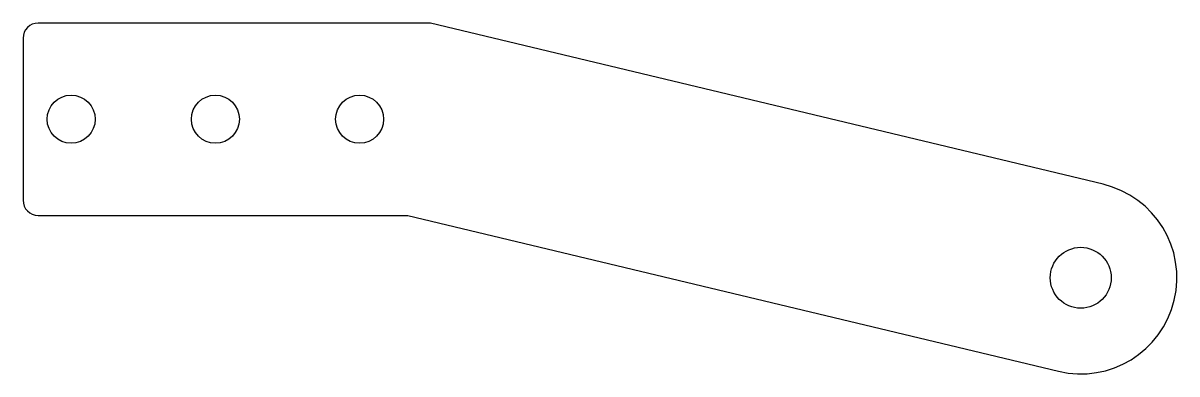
# Model space of a CAD drawing. Extents: x -51 to 102, y -34 to 13.
import ezdxf

# ---------------------------------------------------------------- set-up
doc = ezdxf.new("R2010")
doc.units = 0
doc.layers.get('0').update_dxf_attribs({"linetype": 'continuous'})

msp = doc.modelspace()

# ---------------------------------------------------------------- linework, layer by layer
at = {"color": 0}
for p, q in [((3.001736, 12.7), (-48.8, 12.7)), ((91.86039, -8.599855), (3.001736, 12.7)), ((-50.8, 10.7), (-50.8, -10.7)), ((-48.8, -12.7), (0, -12.7)), ((0, -12.7), (85.93961, -33.300145))]:
    msp.add_line(p, q, dxfattribs=at)
for centre, radius in [((-44.45, 0), 3.175), ((-25.4, 0), 3.175), ((-6.35, 0), 3.175), ((88.9, -20.95), 4.025)]:
    msp.add_circle(centre, radius, dxfattribs=at)
for centre, radius, start, end in [((-48.8, 10.7), 2, 90, -180), ((88.9, -20.95), 12.7, -103.479745, 76.520255), ((-48.8, -10.7), 2, -180, -90)]:
    msp.add_arc(centre, radius, start, end, dxfattribs=at)

doc.saveas('drawing.dxf')
